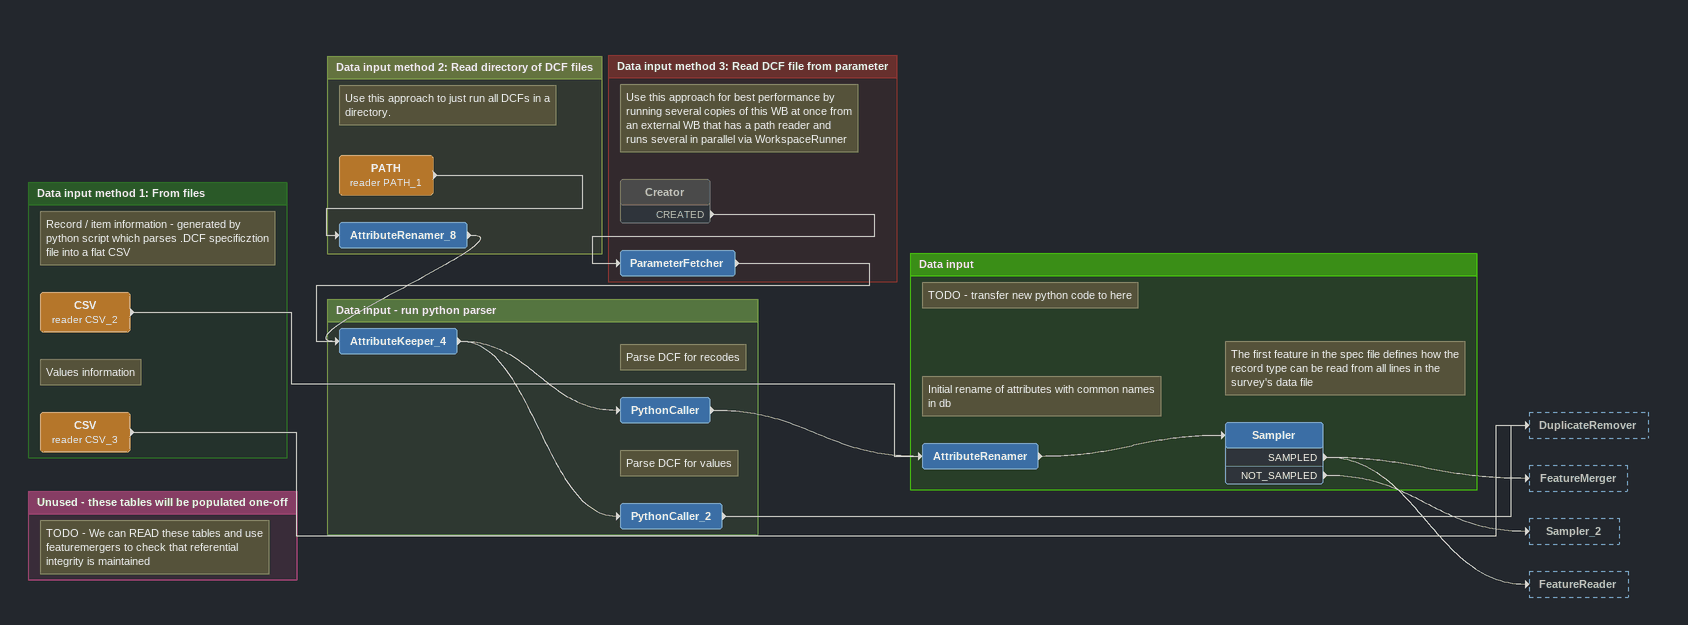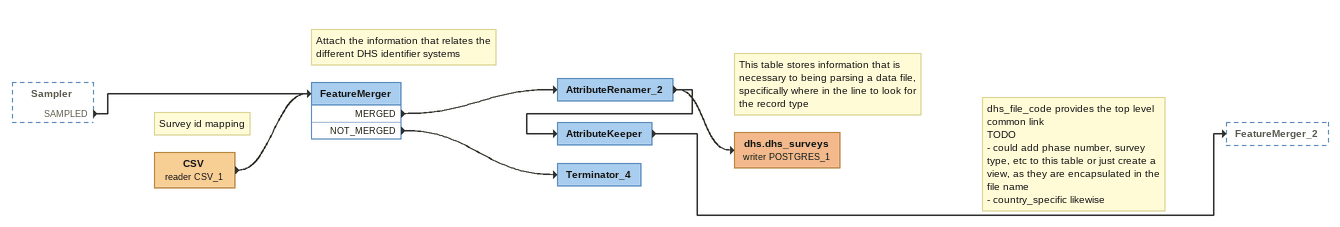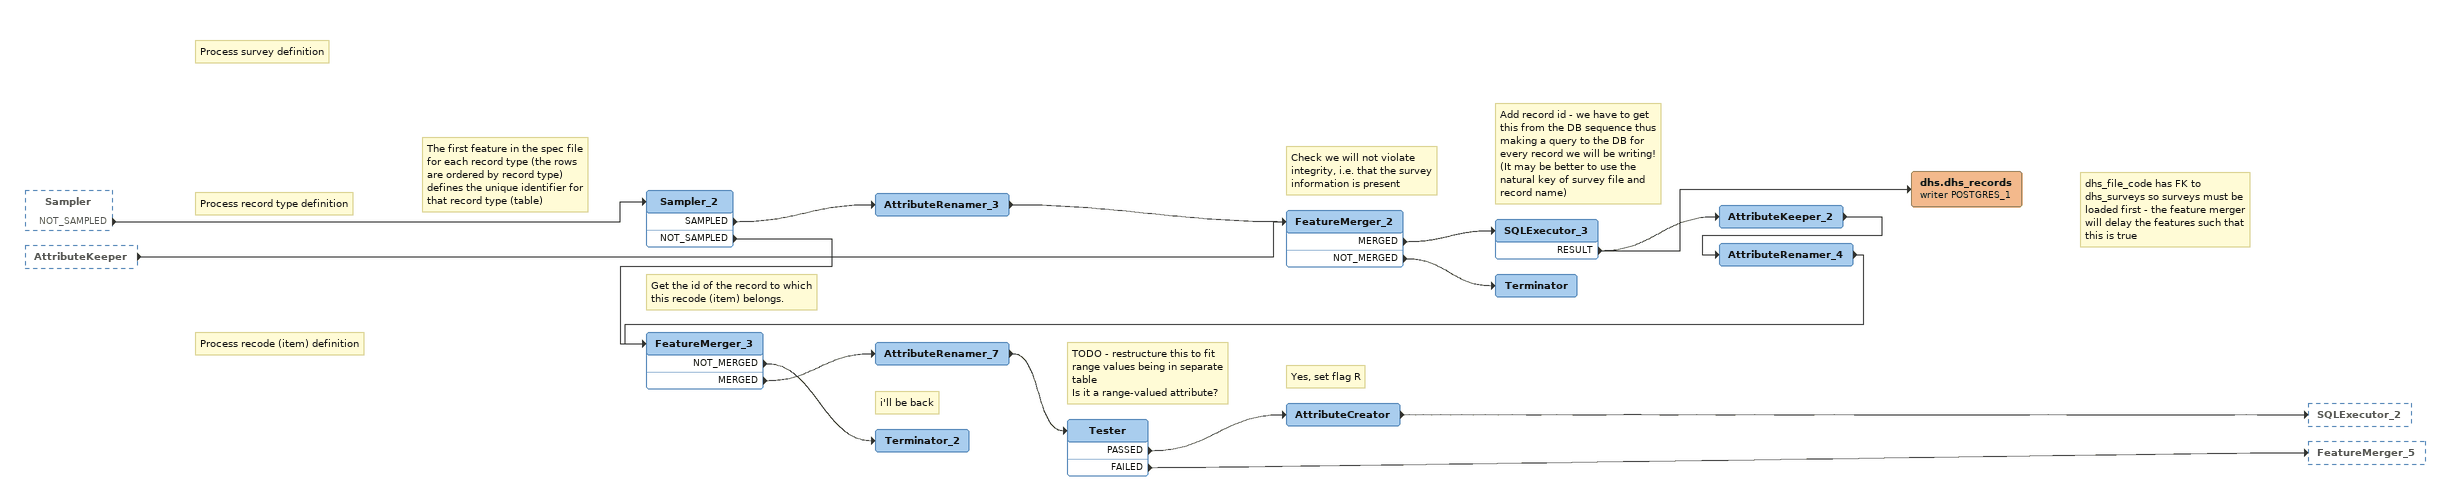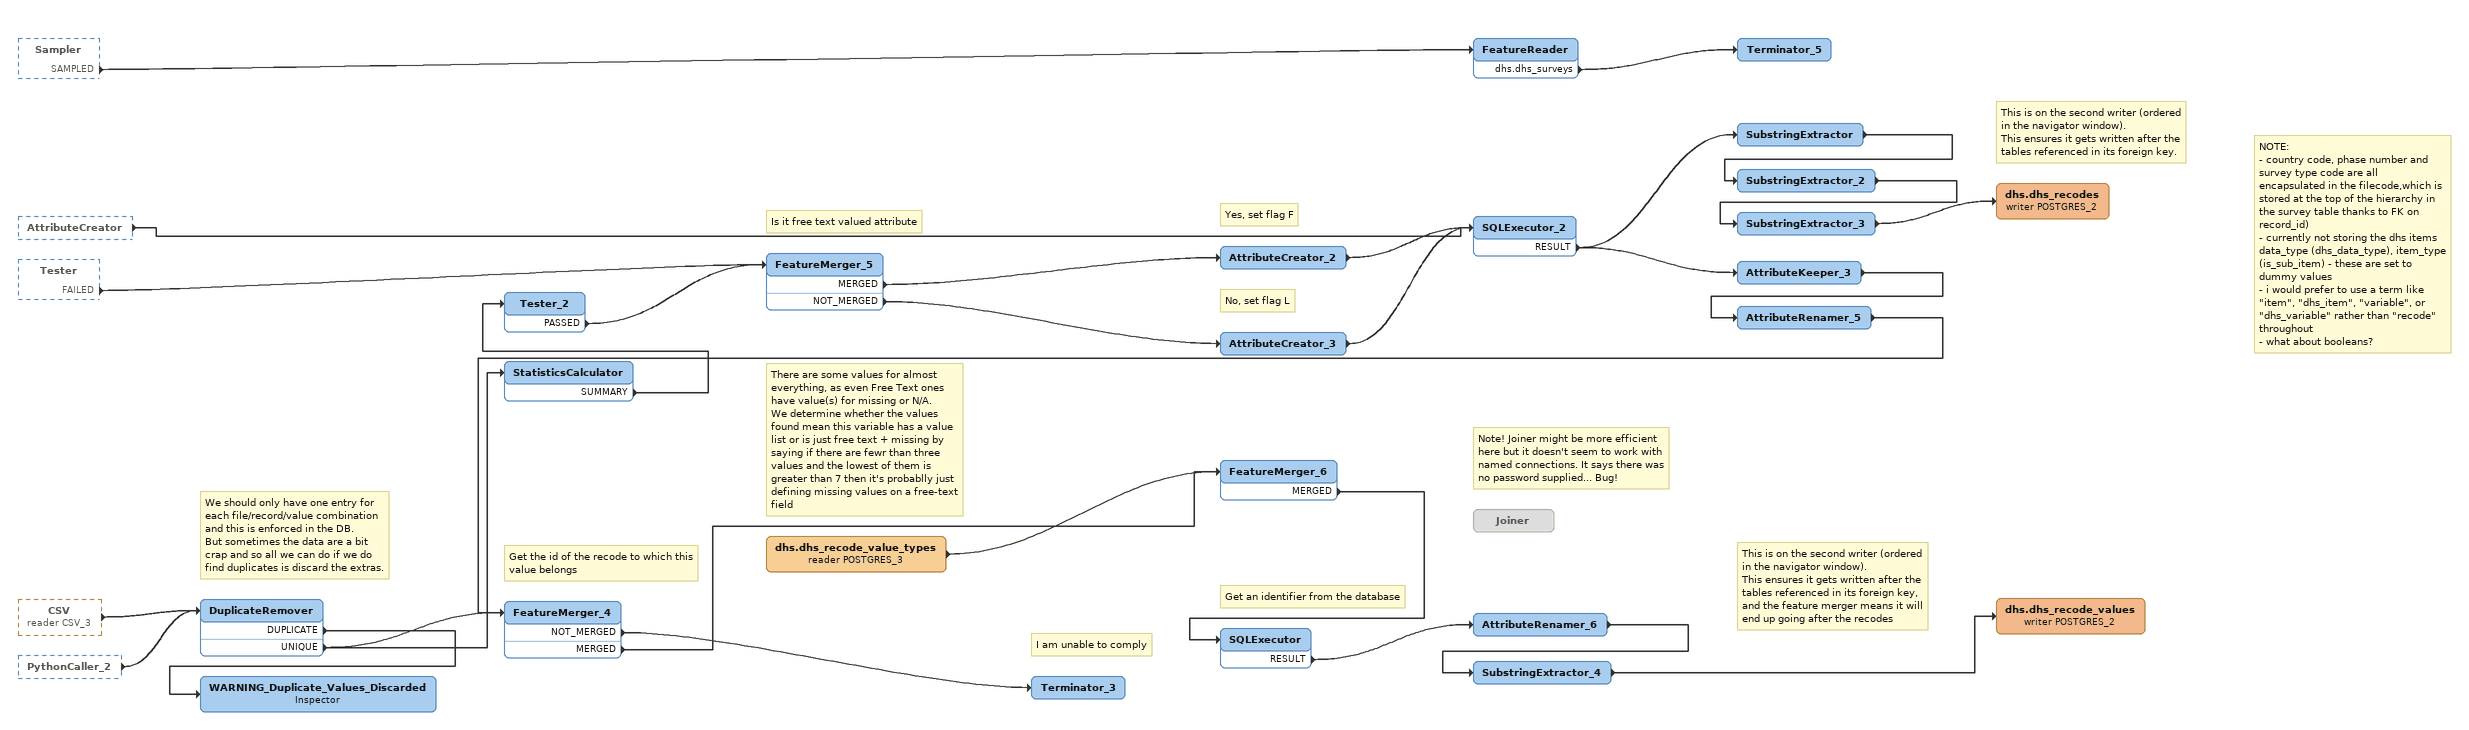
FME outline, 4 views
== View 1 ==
Bookmark: Data input method 1: From files
Note: Record / item information - generated by python script which parses .DCF specificztion file into a flat CSV
CSV (reader CSV_2)
    -> AttributeRenamer
Note: Values information
CSV (reader CSV_3)
    -> DuplicateRemover

Bookmark: Data input method 2: Read directory of DCF files
Note: Use this approach to just run all DCFs in a directory.
PATH (reader PATH_1)
    -> AttributeRenamer_8
AttributeRenamer_8
    -> AttributeKeeper_4

Bookmark: Data input method 3: Read DCF file from parameter
Note: Use this approach for best performance by running several copies of this WB at once from an external WB that has a path reader and runs several in parallel via WorkspaceRunner
Creator [off]
    CREATED -> ParameterFetcher
ParameterFetcher
    -> AttributeKeeper_4

Bookmark: Data input - run python parser
AttributeKeeper_4
    -> PythonCaller
    -> PythonCaller_2
Note: Parse DCF for recodes
PythonCaller
    -> AttributeRenamer
Note: Parse DCF for values
PythonCaller_2
    -> DuplicateRemover

Bookmark: Data input
Note: TODO - transfer new python code to here
Note: Initial rename of attributes with common names in db
AttributeRenamer
    -> Sampler
Note: The first feature in the spec file defines how the record type can be read from all lines in the survey's data file
Sampler
    SAMPLED -> FeatureMerger
    NOT_SAMPLED -> Sampler_2
    SAMPLED -> FeatureReader

Bookmark: Unused - these tables will be populated one-off
Note: TODO - We can READ these tables and use featuremergers to check that referential integrity is maintained

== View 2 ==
Sampler [outside]
    SAMPLED -> FeatureMerger
Note: Survey id mapping
CSV (reader CSV_1)
    -> FeatureMerger
Note: Attach the information that relates the different DHS identifier systems
FeatureMerger
    MERGED -> AttributeRenamer_2
    NOT_MERGED -> Terminator_4
AttributeRenamer_2
    -> dhs.dhs_surveys (writer POSTGRES_1)
    -> AttributeKeeper
Note: This table stores information that is necessary to being parsing a data file, specifically where in the line to look for the record type
Note: dhs_file_code provides the top level common link / TODO / - could add phase number, survey type, etc to this table or just create a view, as they are encapsulated in the file name / - country_specific likewise
dhs.dhs_surveys (writer POSTGRES_1)
AttributeKeeper
    -> FeatureMerger_2
Terminator_4

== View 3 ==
Sampler [outside]
    NOT_SAMPLED -> Sampler_2
AttributeKeeper [outside]
    -> FeatureMerger_2
Note: Process survey definition
Note: Process record type definition
Note: The first feature in the spec file for each record type (the rows are ordered by record type) defines the unique identifier for that record type (table)
Sampler_2
    SAMPLED -> AttributeRenamer_3
    NOT_SAMPLED -> FeatureMerger_3
AttributeRenamer_3
    -> FeatureMerger_2
Note: Check we will not violate integrity, i.e. that the survey information is present
FeatureMerger_2
    MERGED -> SQLExecutor_3
    NOT_MERGED -> Terminator
Note: Add record id - we have to get this from the DB sequence thus making a query to the DB for every record we will be writing! / (It may be better to use the natural key of survey file and record name)
SQLExecutor_3
    RESULT -> dhs.dhs_records (writer POSTGRES_1)
    RESULT -> AttributeKeeper_2
Note: dhs_file_code has FK to dhs_surveys so surveys must be loaded first - the feature merger will delay the features such that this is true
dhs.dhs_records (writer POSTGRES_1)
AttributeKeeper_2
    -> AttributeRenamer_4
AttributeRenamer_4
    -> FeatureMerger_3
Note: Process recode (item) definition
Note: Get the id of the record to which this recode (item) belongs.
FeatureMerger_3
    NOT_MERGED -> Terminator_2
    MERGED -> AttributeRenamer_7
AttributeRenamer_7
    -> Tester
Note: TODO - restructure this to fit range values being in separate table / Is it a range-valued attribute?
Tester
    PASSED -> AttributeCreator
    FAILED -> FeatureMerger_5
Note: Yes, set flag R
AttributeCreator
    -> SQLExecutor_2
Note: i'll be back
Terminator_2
Terminator

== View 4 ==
Sampler [outside]
    SAMPLED -> FeatureReader
AttributeCreator [outside]
    -> SQLExecutor_2
Tester [outside]
    FAILED -> FeatureMerger_5
CSV (reader CSV_3) [outside]
    -> DuplicateRemover
PythonCaller_2 [outside]
    -> DuplicateRemover
FeatureReader
    dhs.dhs_surveys -> Terminator_5
Terminator_5
Note: We should only have one entry for each file/record/value combination and this is enforced in the DB. / But sometimes the data are a bit crap and so all we can do if we do find duplicates is discard the extras.
DuplicateRemover
    DUPLICATE -> WARNING_Duplicate_Values_Discarded
    UNIQUE -> FeatureMerger_4
    UNIQUE -> StatisticsCalculator
StatisticsCalculator
    SUMMARY -> Tester_2
Note: There are some values for almost everything, as even Free Text ones have value(s) for missing or N/A. / We determine whether the values found mean this variable has a value list or is just free text + missing by saying if there are fewr than three values and the lowest of them is greater than 7 then it's probablly just defining missing values on a free-text field
Tester_2
    PASSED -> FeatureMerger_5
Note: Is it free text valued attribute
FeatureMerger_5
    MERGED -> AttributeCreator_2
    NOT_MERGED -> AttributeCreator_3
Note: Yes, set flag F
AttributeCreator_2
    -> SQLExecutor_2
Note: No, set flag L
AttributeCreator_3
    -> SQLExecutor_2
SQLExecutor_2
    RESULT -> AttributeKeeper_3
    RESULT -> SubstringExtractor
SubstringExtractor
    -> SubstringExtractor_2
SubstringExtractor_2
    -> SubstringExtractor_3
SubstringExtractor_3
    -> dhs.dhs_recodes (writer POSTGRES_2)
Note: This is on the second writer (ordered in the navigator window). / This ensures it gets written after the tables referenced in its foreign key.
Note: NOTE: / - country code, phase number and survey type code are all encapsulated in the filecode,which is stored at the top of the hierarchy in the survey table thanks to FK on record_id) / - currently not storing the dhs items data_type (dhs_data_type), item_type (is_sub_item) - these are set to dummy values / - i would prefer to use a term like "item", "dhs_item", "variable", or "dhs_variable" rather than "recode" throughout / - what about booleans?
dhs.dhs_recodes (writer POSTGRES_2)
AttributeKeeper_3
    -> AttributeRenamer_5
AttributeRenamer_5
    -> FeatureMerger_4
Note: Get the id of the recode to which this value belongs
FeatureMerger_4
    NOT_MERGED -> Terminator_3
    MERGED -> FeatureMerger_6
Note: I am unable to comply
Terminator_3
WARNING_Duplicate_Values_Discarded: Inspector
dhs.dhs_recode_value_types (reader POSTGRES_3)
    -> FeatureMerger_6
FeatureMerger_6
    MERGED -> SQLExecutor
Note: Get an identifier from the database
SQLExecutor
    RESULT -> AttributeRenamer_6
AttributeRenamer_6
    -> SubstringExtractor_4
SubstringExtractor_4
    -> dhs.dhs_recode_values (writer POSTGRES_2)
Note: This is on the second writer (ordered in the navigator window). / This ensures it gets written after the tables referenced in its foreign key, / and the feature merger means it will end up going after the recodes
dhs.dhs_recode_values (writer POSTGRES_2)
Note: Note! Joiner might be more efficient here but it doesn't seem to work with named connections. It says there was no password supplied... Bug!
Joiner [off]
